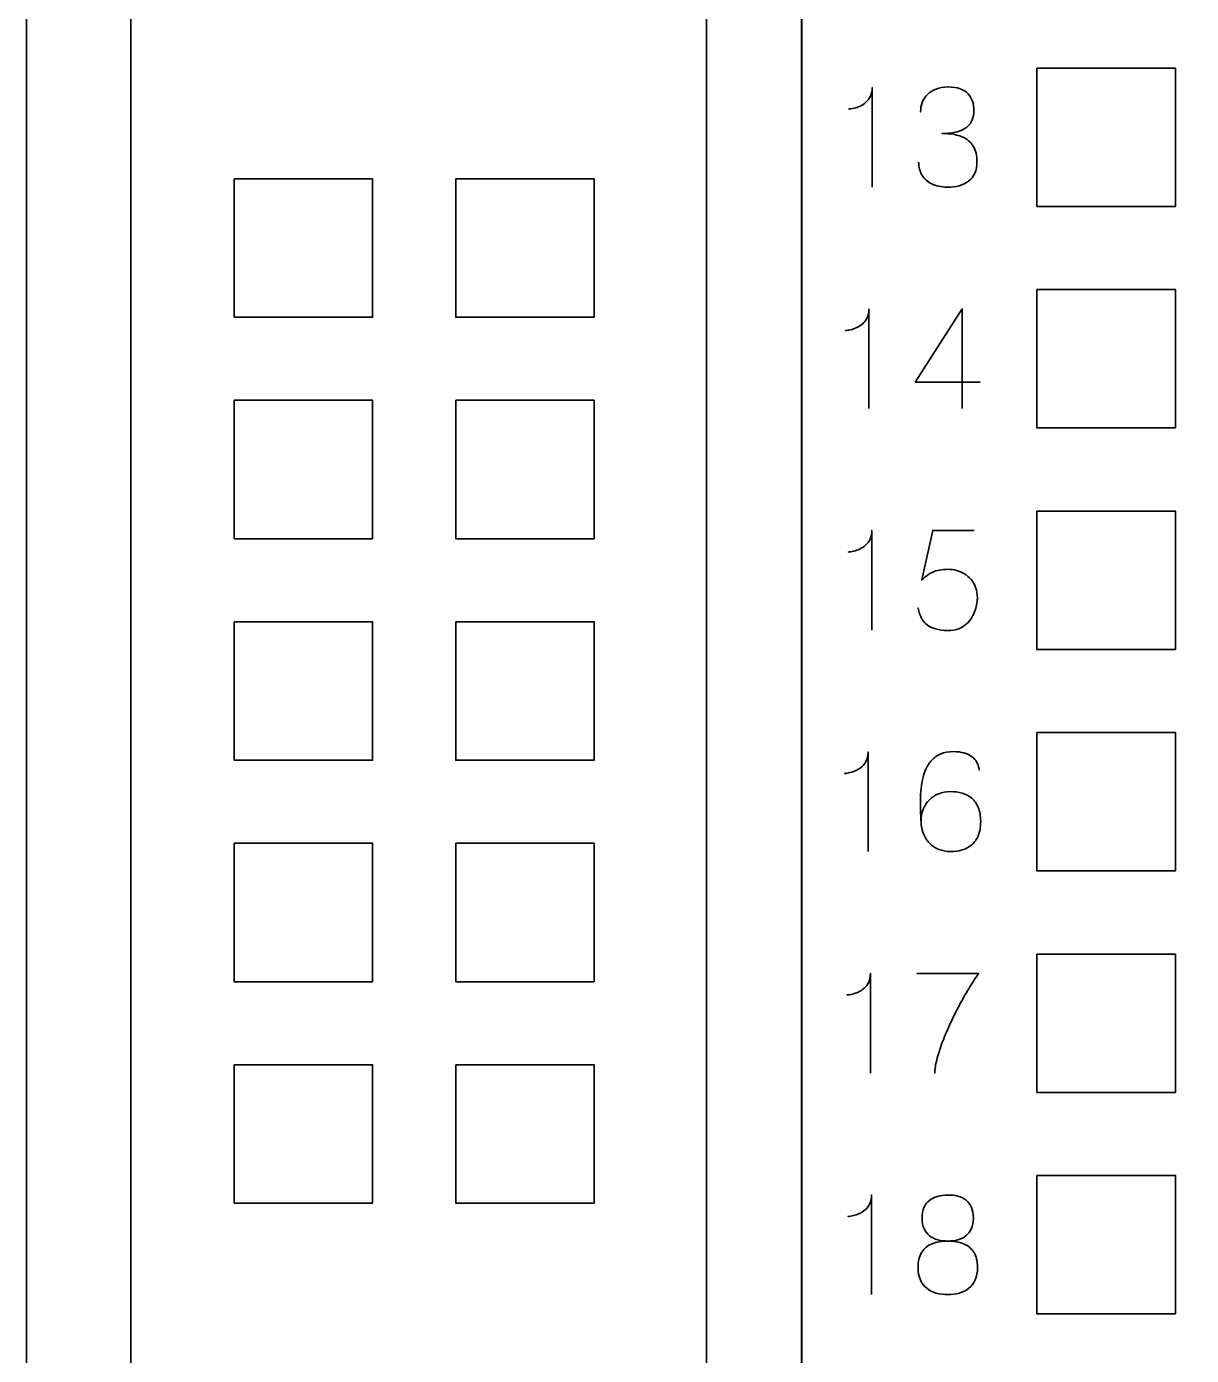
# Model space of a CAD drawing. Header units: centimetres. Extents: x -13.14 to -7.86, y -19.04 to -10.66.
# Drawn here: x -13.135 to -11.799, y -15.612 to -14.088 of the extents above; entities that cross this region are included whole.
import ezdxf

# ---------------------------------------------------------------- set-up
doc = ezdxf.new("R2010")
doc.units = ezdxf.units.CM
doc.header["$MEASUREMENT"] = 0
doc.layers.add('Layer 1', color=7, linetype='Continuous')

msp = doc.modelspace()

# ---------------------------------------------------------------- linework, layer by layer
at = {"layer": 'Layer 1', "color": 250, "lineweight": 35}
for points, knots in [([(-13.13514, -10.659), (-13.13514, -10.659), (-12.24614, -10.659), (-12.24614, -10.659), (-12.24614, -10.659), (-12.24614, -10.659), (-12.24614, -19.041), (-12.24614, -19.041), (-12.24614, -19.041), (-12.24614, -19.041), (-13.13514, -19.041), (-13.13514, -19.041), (-13.13514, -19.041), (-13.13514, -19.041), (-13.13514, -10.659), (-13.13514, -10.659)], [0, 0, 0, 0, 0.25, 0.25, 0.25, 0.25, 0.5, 0.5, 0.5, 0.5, 0.75, 0.75, 0.75, 0.75, 1, 1, 1, 1]), ([(-12.24632, -10.659), (-12.24632, -10.659), (-8.75382, -10.659), (-8.75382, -10.659), (-8.75382, -10.659), (-8.75382, -10.659), (-8.75382, -19.041), (-8.75382, -19.041), (-8.75382, -19.041), (-8.75382, -19.041), (-12.24632, -19.041), (-12.24632, -19.041), (-12.24632, -19.041), (-12.24632, -19.041), (-12.24632, -10.659), (-12.24632, -10.659)], [0, 0, 0, 0, 0.25, 0.25, 0.25, 0.25, 0.5, 0.5, 0.5, 0.5, 0.75, 0.75, 0.75, 0.75, 1, 1, 1, 1]), ([(-11.97644, -14.13603), (-11.97644, -14.13603), (-11.81769, -14.13603), (-11.81769, -14.13603), (-11.81769, -14.13603), (-11.81769, -14.13603), (-11.81769, -14.29478), (-11.81769, -14.29478), (-11.81769, -14.29478), (-11.81769, -14.29478), (-11.97644, -14.29478), (-11.97644, -14.29478), (-11.97644, -14.29478), (-11.97644, -14.29478), (-11.97644, -14.13603), (-11.97644, -14.13603)], [0, 0, 0, 0, 0.25, 0.25, 0.25, 0.25, 0.5, 0.5, 0.5, 0.5, 0.75, 0.75, 0.75, 0.75, 1, 1, 1, 1]), ([(-12.1121, -14.24386), (-12.11207, -14.24956), (-12.11075, -14.25453), (-12.10813, -14.25883), (-12.10813, -14.25883), (-12.10552, -14.26311), (-12.10181, -14.26647), (-12.09695, -14.26887), (-12.09695, -14.26887), (-12.09209, -14.27127), (-12.08625, -14.27249), (-12.07946, -14.27254), (-12.07946, -14.27254), (-12.07437, -14.27254), (-12.06974, -14.27201), (-12.06555, -14.2709), (-12.06555, -14.2709), (-12.06137, -14.26979), (-12.05778, -14.26808), (-12.05474, -14.26573), (-12.05474, -14.26573), (-12.05172, -14.26338), (-12.04939, -14.26034), (-12.04773, -14.25664), (-12.04773, -14.25664), (-12.04609, -14.25292), (-12.04527, -14.24845), (-12.04525, -14.24322), (-12.04525, -14.24322), (-12.04522, -14.23625), (-12.04665, -14.23036), (-12.04947, -14.22558), (-12.04947, -14.22558), (-12.05229, -14.2208), (-12.05667, -14.21721), (-12.06256, -14.21475), (-12.06256, -14.21475), (-12.06845, -14.2123), (-12.076, -14.21106), (-12.08517, -14.21106), (-12.08517, -14.21106), (-12.07833, -14.21108), (-12.0726, -14.21045), (-12.06792, -14.20916), (-12.06792, -14.20916), (-12.06327, -14.20786), (-12.05955, -14.20604), (-12.05675, -14.20366), (-12.05675, -14.20366), (-12.05395, -14.20131), (-12.05192, -14.19851), (-12.05071, -14.19529), (-12.05071, -14.19529), (-12.04947, -14.1921), (-12.04886, -14.18858), (-12.04889, -14.18475), (-12.04889, -14.18475), (-12.04886, -14.18092), (-12.04939, -14.17738), (-12.05045, -14.17411), (-12.05045, -14.17411), (-12.05148, -14.17084), (-12.05316, -14.16796), (-12.05546, -14.1655), (-12.05546, -14.1655), (-12.05775, -14.16304), (-12.06079, -14.16112), (-12.06452, -14.15974), (-12.06452, -14.15974), (-12.06827, -14.15837), (-12.07283, -14.15768), (-12.0782, -14.15766), (-12.0782, -14.15766), (-12.08353, -14.15768), (-12.08821, -14.15848), (-12.09217, -14.16001), (-12.09217, -14.16001), (-12.09615, -14.16154), (-12.09943, -14.16363), (-12.10207, -14.16629), (-12.10207, -14.16629), (-12.10468, -14.16896), (-12.10663, -14.172), (-12.10792, -14.17543), (-12.10792, -14.17543), (-12.10924, -14.17886), (-12.10988, -14.18251), (-12.10988, -14.18634), (-12.10988, -14.18634), (-12.10988, -14.18251), (-12.10924, -14.17886), (-12.10792, -14.17543), (-12.10792, -14.17543), (-12.10663, -14.172), (-12.10468, -14.16896), (-12.10207, -14.16629), (-12.10207, -14.16629), (-12.09943, -14.16363), (-12.09615, -14.16154), (-12.09217, -14.16001), (-12.09217, -14.16001), (-12.08821, -14.15848), (-12.08353, -14.15768), (-12.0782, -14.15766), (-12.0782, -14.15766), (-12.07283, -14.15768), (-12.06827, -14.15837), (-12.06452, -14.15974), (-12.06452, -14.15974), (-12.06079, -14.16112), (-12.05775, -14.16304), (-12.05546, -14.1655), (-12.05546, -14.1655), (-12.05316, -14.16796), (-12.05148, -14.17084), (-12.05045, -14.17411), (-12.05045, -14.17411), (-12.04939, -14.17738), (-12.04886, -14.18092), (-12.04889, -14.18475), (-12.04889, -14.18475), (-12.04886, -14.18858), (-12.04947, -14.1921), (-12.05071, -14.19529), (-12.05071, -14.19529), (-12.05192, -14.19851), (-12.05395, -14.20131), (-12.05675, -14.20366), (-12.05675, -14.20366), (-12.05955, -14.20604), (-12.06327, -14.20786), (-12.06792, -14.20916), (-12.06792, -14.20916), (-12.0726, -14.21045), (-12.07833, -14.21108), (-12.08517, -14.21106), (-12.08517, -14.21106), (-12.076, -14.21106), (-12.06845, -14.2123), (-12.06256, -14.21475), (-12.06256, -14.21475), (-12.05667, -14.21721), (-12.05229, -14.2208), (-12.04947, -14.22558), (-12.04947, -14.22558), (-12.04665, -14.23036), (-12.04522, -14.23625), (-12.04525, -14.24322), (-12.04525, -14.24322), (-12.04527, -14.24845), (-12.04609, -14.25292), (-12.04773, -14.25664), (-12.04773, -14.25664), (-12.04939, -14.26034), (-12.05172, -14.26338), (-12.05474, -14.26573), (-12.05474, -14.26573), (-12.05778, -14.26808), (-12.06137, -14.26979), (-12.06555, -14.2709), (-12.06555, -14.2709), (-12.06974, -14.27201), (-12.07437, -14.27254), (-12.07946, -14.27254), (-12.07946, -14.27254), (-12.08625, -14.27249), (-12.09209, -14.27127), (-12.09695, -14.26887), (-12.09695, -14.26887), (-12.10181, -14.26647), (-12.10552, -14.26311), (-12.10813, -14.25883), (-12.10813, -14.25883), (-12.11075, -14.25453), (-12.11207, -14.24956), (-12.1121, -14.24386)], [0, 0, 0, 0, 0.0227273, 0.0227273, 0.0227273, 0.0227273, 0.0454545, 0.0454545, 0.0454545, 0.0454545, 0.0681818, 0.0681818, 0.0681818, 0.0681818, 0.0909091, 0.0909091, 0.0909091, 0.0909091, 0.1136364, 0.1136364, 0.1136364, 0.1136364, 0.1363636, 0.1363636, 0.1363636, 0.1363636, 0.1590909, 0.1590909, 0.1590909, 0.1590909, 0.1818182, 0.1818182, 0.1818182, 0.1818182, 0.2045455, 0.2045455, 0.2045455, 0.2045455, 0.2272727, 0.2272727, 0.2272727, 0.2272727, 0.25, 0.25, 0.25, 0.25, 0.2727273, 0.2727273, 0.2727273, 0.2727273, 0.2954545, 0.2954545, 0.2954545, 0.2954545, 0.3181818, 0.3181818, 0.3181818, 0.3181818, 0.3409091, 0.3409091, 0.3409091, 0.3409091, 0.3636364, 0.3636364, 0.3636364, 0.3636364, 0.3863636, 0.3863636, 0.3863636, 0.3863636, 0.4090909, 0.4090909, 0.4090909, 0.4090909, 0.4318182, 0.4318182, 0.4318182, 0.4318182, 0.4545455, 0.4545455, 0.4545455, 0.4545455, 0.4772727, 0.4772727, 0.4772727, 0.4772727, 0.5, 0.5, 0.5, 0.5, 0.5227273, 0.5227273, 0.5227273, 0.5227273, 0.5454545, 0.5454545, 0.5454545, 0.5454545, 0.5681818, 0.5681818, 0.5681818, 0.5681818, 0.5909091, 0.5909091, 0.5909091, 0.5909091, 0.6136364, 0.6136364, 0.6136364, 0.6136364, 0.6363636, 0.6363636, 0.6363636, 0.6363636, 0.6590909, 0.6590909, 0.6590909, 0.6590909, 0.6818182, 0.6818182, 0.6818182, 0.6818182, 0.7045455, 0.7045455, 0.7045455, 0.7045455, 0.7272727, 0.7272727, 0.7272727, 0.7272727, 0.75, 0.75, 0.75, 0.75, 0.7727273, 0.7727273, 0.7727273, 0.7727273, 0.7954545, 0.7954545, 0.7954545, 0.7954545, 0.8181818, 0.8181818, 0.8181818, 0.8181818, 0.8409091, 0.8409091, 0.8409091, 0.8409091, 0.8636364, 0.8636364, 0.8636364, 0.8636364, 0.8863636, 0.8863636, 0.8863636, 0.8863636, 0.9090909, 0.9090909, 0.9090909, 0.9090909, 0.9318182, 0.9318182, 0.9318182, 0.9318182, 0.9545455, 0.9545455, 0.9545455, 0.9545455, 0.9772727, 0.9772727, 0.9772727, 0.9772727, 1, 1, 1, 1]), ([(-12.16533, -14.27254), (-12.16533, -14.27254), (-12.16533, -14.15829), (-12.16533, -14.15829), (-12.16533, -14.15829), (-12.16535, -14.16217), (-12.16604, -14.1655), (-12.16736, -14.16827), (-12.16736, -14.16827), (-12.16866, -14.17107), (-12.17037, -14.17337), (-12.17249, -14.17522), (-12.17249, -14.17522), (-12.1746, -14.17707), (-12.17687, -14.17855), (-12.1793, -14.17966), (-12.1793, -14.17966), (-12.18173, -14.18074), (-12.18407, -14.18156), (-12.18634, -14.18206), (-12.18634, -14.18206), (-12.18864, -14.18259), (-12.19059, -14.1829), (-12.19226, -14.18301), (-12.19226, -14.18301), (-12.19059, -14.1829), (-12.18864, -14.18259), (-12.18634, -14.18206), (-12.18634, -14.18206), (-12.18407, -14.18156), (-12.18173, -14.18074), (-12.1793, -14.17966), (-12.1793, -14.17966), (-12.17687, -14.17855), (-12.1746, -14.17707), (-12.17249, -14.17522), (-12.17249, -14.17522), (-12.17037, -14.17337), (-12.16866, -14.17107), (-12.16736, -14.16827), (-12.16736, -14.16827), (-12.16604, -14.1655), (-12.16535, -14.16217), (-12.16533, -14.15829), (-12.16533, -14.15829), (-12.16533, -14.15829), (-12.16533, -14.27254), (-12.16533, -14.27254)], [0, 0, 0, 0, 0.0833333, 0.0833333, 0.0833333, 0.0833333, 0.1666667, 0.1666667, 0.1666667, 0.1666667, 0.25, 0.25, 0.25, 0.25, 0.3333333, 0.3333333, 0.3333333, 0.3333333, 0.4166667, 0.4166667, 0.4166667, 0.4166667, 0.5, 0.5, 0.5, 0.5, 0.5833333, 0.5833333, 0.5833333, 0.5833333, 0.6666667, 0.6666667, 0.6666667, 0.6666667, 0.75, 0.75, 0.75, 0.75, 0.8333333, 0.8333333, 0.8333333, 0.8333333, 0.9166667, 0.9166667, 0.9166667, 0.9166667, 1, 1, 1, 1]), ([(-12.89701, -14.26303), (-12.89701, -14.26303), (-12.73826, -14.26303), (-12.73826, -14.26303), (-12.73826, -14.26303), (-12.73826, -14.26303), (-12.73826, -14.42178), (-12.73826, -14.42178), (-12.73826, -14.42178), (-12.73826, -14.42178), (-12.89701, -14.42178), (-12.89701, -14.42178), (-12.89701, -14.42178), (-12.89701, -14.42178), (-12.89701, -14.26303), (-12.89701, -14.26303)], [0, 0, 0, 0, 0.25, 0.25, 0.25, 0.25, 0.5, 0.5, 0.5, 0.5, 0.75, 0.75, 0.75, 0.75, 1, 1, 1, 1]), ([(-12.64301, -14.26303), (-12.64301, -14.26303), (-12.48426, -14.26303), (-12.48426, -14.26303), (-12.48426, -14.26303), (-12.48426, -14.26303), (-12.48426, -14.42178), (-12.48426, -14.42178), (-12.48426, -14.42178), (-12.48426, -14.42178), (-12.64301, -14.42178), (-12.64301, -14.42178), (-12.64301, -14.42178), (-12.64301, -14.42178), (-12.64301, -14.26303), (-12.64301, -14.26303)], [0, 0, 0, 0, 0.25, 0.25, 0.25, 0.25, 0.5, 0.5, 0.5, 0.5, 0.75, 0.75, 0.75, 0.75, 1, 1, 1, 1]), ([(-11.97644, -14.39003), (-11.97644, -14.39003), (-11.81769, -14.39003), (-11.81769, -14.39003), (-11.81769, -14.39003), (-11.81769, -14.39003), (-11.81769, -14.54878), (-11.81769, -14.54878), (-11.81769, -14.54878), (-11.81769, -14.54878), (-11.97644, -14.54878), (-11.97644, -14.54878), (-11.97644, -14.54878), (-11.97644, -14.54878), (-11.97644, -14.39003), (-11.97644, -14.39003)], [0, 0, 0, 0, 0.25, 0.25, 0.25, 0.25, 0.5, 0.5, 0.5, 0.5, 0.75, 0.75, 0.75, 0.75, 1, 1, 1, 1]), ([(-12.16913, -14.52654), (-12.16913, -14.52654), (-12.16913, -14.41229), (-12.16913, -14.41229), (-12.16913, -14.41229), (-12.16915, -14.41617), (-12.16984, -14.4195), (-12.17116, -14.42227), (-12.17116, -14.42227), (-12.17246, -14.42507), (-12.17417, -14.42737), (-12.17629, -14.42922), (-12.17629, -14.42922), (-12.1784, -14.43107), (-12.18067, -14.43255), (-12.1831, -14.43366), (-12.1831, -14.43366), (-12.18553, -14.43474), (-12.18787, -14.43556), (-12.19014, -14.43606), (-12.19014, -14.43606), (-12.19244, -14.43659), (-12.19439, -14.4369), (-12.19606, -14.43701), (-12.19606, -14.43701), (-12.19439, -14.4369), (-12.19244, -14.43659), (-12.19014, -14.43606), (-12.19014, -14.43606), (-12.18787, -14.43556), (-12.18553, -14.43474), (-12.1831, -14.43366), (-12.1831, -14.43366), (-12.18067, -14.43255), (-12.1784, -14.43107), (-12.17629, -14.42922), (-12.17629, -14.42922), (-12.17417, -14.42737), (-12.17246, -14.42507), (-12.17116, -14.42227), (-12.17116, -14.42227), (-12.16984, -14.4195), (-12.16915, -14.41617), (-12.16913, -14.41229), (-12.16913, -14.41229), (-12.16913, -14.41229), (-12.16913, -14.52654), (-12.16913, -14.52654)], [0, 0, 0, 0, 0.0833333, 0.0833333, 0.0833333, 0.0833333, 0.1666667, 0.1666667, 0.1666667, 0.1666667, 0.25, 0.25, 0.25, 0.25, 0.3333333, 0.3333333, 0.3333333, 0.3333333, 0.4166667, 0.4166667, 0.4166667, 0.4166667, 0.5, 0.5, 0.5, 0.5, 0.5833333, 0.5833333, 0.5833333, 0.5833333, 0.6666667, 0.6666667, 0.6666667, 0.6666667, 0.75, 0.75, 0.75, 0.75, 0.8333333, 0.8333333, 0.8333333, 0.8333333, 0.9166667, 0.9166667, 0.9166667, 0.9166667, 1, 1, 1, 1]), ([(-12.06203, -14.52654), (-12.06203, -14.52654), (-12.06203, -14.41229), (-12.06203, -14.41229), (-12.06203, -14.41229), (-12.06203, -14.41229), (-12.1159, -14.49612), (-12.1159, -14.49612), (-12.1159, -14.49612), (-12.1159, -14.49612), (-12.04176, -14.49612), (-12.04176, -14.49612), (-12.04176, -14.49612), (-12.04176, -14.49612), (-12.1159, -14.49612), (-12.1159, -14.49612), (-12.1159, -14.49612), (-12.1159, -14.49612), (-12.06203, -14.41229), (-12.06203, -14.41229), (-12.06203, -14.41229), (-12.06203, -14.41229), (-12.06203, -14.52654), (-12.06203, -14.52654)], [0, 0, 0, 0, 0.1666667, 0.1666667, 0.1666667, 0.1666667, 0.3333333, 0.3333333, 0.3333333, 0.3333333, 0.5, 0.5, 0.5, 0.5, 0.6666667, 0.6666667, 0.6666667, 0.6666667, 0.8333333, 0.8333333, 0.8333333, 0.8333333, 1, 1, 1, 1]), ([(-12.89701, -14.51703), (-12.89701, -14.51703), (-12.73826, -14.51703), (-12.73826, -14.51703), (-12.73826, -14.51703), (-12.73826, -14.51703), (-12.73826, -14.67578), (-12.73826, -14.67578), (-12.73826, -14.67578), (-12.73826, -14.67578), (-12.89701, -14.67578), (-12.89701, -14.67578), (-12.89701, -14.67578), (-12.89701, -14.67578), (-12.89701, -14.51703), (-12.89701, -14.51703)], [0, 0, 0, 0, 0.25, 0.25, 0.25, 0.25, 0.5, 0.5, 0.5, 0.5, 0.75, 0.75, 0.75, 0.75, 1, 1, 1, 1]), ([(-12.64301, -14.51703), (-12.64301, -14.51703), (-12.48426, -14.51703), (-12.48426, -14.51703), (-12.48426, -14.51703), (-12.48426, -14.51703), (-12.48426, -14.67578), (-12.48426, -14.67578), (-12.48426, -14.67578), (-12.48426, -14.67578), (-12.64301, -14.67578), (-12.64301, -14.67578), (-12.64301, -14.67578), (-12.64301, -14.67578), (-12.64301, -14.51703), (-12.64301, -14.51703)], [0, 0, 0, 0, 0.25, 0.25, 0.25, 0.25, 0.5, 0.5, 0.5, 0.5, 0.75, 0.75, 0.75, 0.75, 1, 1, 1, 1]), ([(-11.97644, -14.64403), (-11.97644, -14.64403), (-11.81769, -14.64403), (-11.81769, -14.64403), (-11.81769, -14.64403), (-11.81769, -14.64403), (-11.81769, -14.80278), (-11.81769, -14.80278), (-11.81769, -14.80278), (-11.81769, -14.80278), (-11.97644, -14.80278), (-11.97644, -14.80278), (-11.97644, -14.80278), (-11.97644, -14.80278), (-11.97644, -14.64403), (-11.97644, -14.64403)], [0, 0, 0, 0, 0.25, 0.25, 0.25, 0.25, 0.5, 0.5, 0.5, 0.5, 0.75, 0.75, 0.75, 0.75, 1, 1, 1, 1]), ([(-12.16578, -14.78054), (-12.16578, -14.78054), (-12.16578, -14.66629), (-12.16578, -14.66629), (-12.16578, -14.66629), (-12.1658, -14.67017), (-12.16649, -14.6735), (-12.16781, -14.67627), (-12.16781, -14.67627), (-12.16911, -14.67907), (-12.17082, -14.68137), (-12.17294, -14.68322), (-12.17294, -14.68322), (-12.17505, -14.68507), (-12.17732, -14.68655), (-12.17975, -14.68766), (-12.17975, -14.68766), (-12.18218, -14.68874), (-12.18452, -14.68956), (-12.18679, -14.69006), (-12.18679, -14.69006), (-12.18909, -14.69059), (-12.19104, -14.6909), (-12.19271, -14.69101), (-12.19271, -14.69101), (-12.19104, -14.6909), (-12.18909, -14.69059), (-12.18679, -14.69006), (-12.18679, -14.69006), (-12.18452, -14.68956), (-12.18218, -14.68874), (-12.17975, -14.68766), (-12.17975, -14.68766), (-12.17732, -14.68655), (-12.17505, -14.68507), (-12.17294, -14.68322), (-12.17294, -14.68322), (-12.17082, -14.68137), (-12.16911, -14.67907), (-12.16781, -14.67627), (-12.16781, -14.67627), (-12.16649, -14.6735), (-12.1658, -14.67017), (-12.16578, -14.66629), (-12.16578, -14.66629), (-12.16578, -14.66629), (-12.16578, -14.78054), (-12.16578, -14.78054)], [0, 0, 0, 0, 0.0833333, 0.0833333, 0.0833333, 0.0833333, 0.1666667, 0.1666667, 0.1666667, 0.1666667, 0.25, 0.25, 0.25, 0.25, 0.3333333, 0.3333333, 0.3333333, 0.3333333, 0.4166667, 0.4166667, 0.4166667, 0.4166667, 0.5, 0.5, 0.5, 0.5, 0.5833333, 0.5833333, 0.5833333, 0.5833333, 0.6666667, 0.6666667, 0.6666667, 0.6666667, 0.75, 0.75, 0.75, 0.75, 0.8333333, 0.8333333, 0.8333333, 0.8333333, 0.9166667, 0.9166667, 0.9166667, 0.9166667, 1, 1, 1, 1]), ([(-12.04839, -14.66629), (-12.04839, -14.66629), (-12.09592, -14.66629), (-12.09592, -14.66629), (-12.09592, -14.66629), (-12.09592, -14.66629), (-12.10858, -14.72302), (-12.10858, -14.72302), (-12.10858, -14.72302), (-12.10637, -14.72112), (-12.10425, -14.7194), (-12.10223, -14.7179), (-12.10223, -14.7179), (-12.10022, -14.71639), (-12.09811, -14.71512), (-12.09587, -14.71407), (-12.09587, -14.71407), (-12.09365, -14.71301), (-12.09111, -14.71222), (-12.08826, -14.71166), (-12.08826, -14.71166), (-12.08543, -14.71111), (-12.08205, -14.71082), (-12.07817, -14.71082), (-12.07817, -14.71082), (-12.075, -14.71082), (-12.07183, -14.71124), (-12.06866, -14.71211), (-12.06866, -14.71211), (-12.06549, -14.71296), (-12.06248, -14.71425), (-12.05963, -14.71597), (-12.05963, -14.71597), (-12.05675, -14.71771), (-12.05422, -14.71988), (-12.05201, -14.72249), (-12.05201, -14.72249), (-12.04976, -14.72511), (-12.04799, -14.72817), (-12.04673, -14.73168), (-12.04673, -14.73168), (-12.04543, -14.73519), (-12.04477, -14.73918), (-12.04475, -14.74362), (-12.04475, -14.74362), (-12.04472, -14.74526), (-12.0449, -14.74732), (-12.04527, -14.74975), (-12.04527, -14.74975), (-12.04562, -14.75218), (-12.04625, -14.75482), (-12.04715, -14.75762), (-12.04715, -14.75762), (-12.04805, -14.76042), (-12.04931, -14.76319), (-12.05093, -14.76594), (-12.05093, -14.76594), (-12.05253, -14.76868), (-12.05459, -14.77119), (-12.05707, -14.77346), (-12.05707, -14.77346), (-12.05955, -14.77573), (-12.06256, -14.77756), (-12.06607, -14.77893), (-12.06607, -14.77893), (-12.06961, -14.78028), (-12.07376, -14.78099), (-12.07849, -14.78102), (-12.07849, -14.78102), (-12.08414, -14.78099), (-12.08889, -14.78038), (-12.09275, -14.77925), (-12.09275, -14.77925), (-12.0966, -14.77808), (-12.09975, -14.77658), (-12.10218, -14.77468), (-12.10218, -14.77468), (-12.10462, -14.77278), (-12.10652, -14.77069), (-12.1079, -14.76842), (-12.1079, -14.76842), (-12.10927, -14.76615), (-12.1103, -14.76388), (-12.11099, -14.7616), (-12.11099, -14.7616), (-12.11167, -14.75933), (-12.1122, -14.75725), (-12.11255, -14.75534), (-12.11255, -14.75534), (-12.1122, -14.75725), (-12.11167, -14.75933), (-12.11099, -14.7616), (-12.11099, -14.7616), (-12.1103, -14.76388), (-12.10927, -14.76615), (-12.1079, -14.76842), (-12.1079, -14.76842), (-12.10652, -14.77069), (-12.10462, -14.77278), (-12.10218, -14.77468), (-12.10218, -14.77468), (-12.09975, -14.77658), (-12.0966, -14.77808), (-12.09275, -14.77925), (-12.09275, -14.77925), (-12.08889, -14.78038), (-12.08414, -14.78099), (-12.07849, -14.78102), (-12.07849, -14.78102), (-12.07376, -14.78099), (-12.06961, -14.78028), (-12.06607, -14.77893), (-12.06607, -14.77893), (-12.06256, -14.77756), (-12.05955, -14.77573), (-12.05707, -14.77346), (-12.05707, -14.77346), (-12.05459, -14.77119), (-12.05253, -14.76868), (-12.05093, -14.76594), (-12.05093, -14.76594), (-12.04931, -14.76319), (-12.04805, -14.76042), (-12.04715, -14.75762), (-12.04715, -14.75762), (-12.04625, -14.75482), (-12.04562, -14.75218), (-12.04527, -14.74975), (-12.04527, -14.74975), (-12.0449, -14.74732), (-12.04472, -14.74526), (-12.04475, -14.74362), (-12.04475, -14.74362), (-12.04477, -14.73918), (-12.04543, -14.73519), (-12.04673, -14.73168), (-12.04673, -14.73168), (-12.04799, -14.72817), (-12.04976, -14.72511), (-12.05201, -14.72249), (-12.05201, -14.72249), (-12.05422, -14.71988), (-12.05675, -14.71771), (-12.05963, -14.71597), (-12.05963, -14.71597), (-12.06248, -14.71425), (-12.06549, -14.71296), (-12.06866, -14.71211), (-12.06866, -14.71211), (-12.07183, -14.71124), (-12.075, -14.71082), (-12.07817, -14.71082), (-12.07817, -14.71082), (-12.08205, -14.71082), (-12.08543, -14.71111), (-12.08826, -14.71166), (-12.08826, -14.71166), (-12.09111, -14.71222), (-12.09365, -14.71301), (-12.09587, -14.71407), (-12.09587, -14.71407), (-12.09811, -14.71512), (-12.10022, -14.71639), (-12.10223, -14.7179), (-12.10223, -14.7179), (-12.10425, -14.7194), (-12.10637, -14.72112), (-12.10858, -14.72302), (-12.10858, -14.72302), (-12.10858, -14.72302), (-12.09592, -14.66629), (-12.09592, -14.66629), (-12.09592, -14.66629), (-12.09592, -14.66629), (-12.04839, -14.66629), (-12.04839, -14.66629)], [0, 0, 0, 0, 0.0227273, 0.0227273, 0.0227273, 0.0227273, 0.0454545, 0.0454545, 0.0454545, 0.0454545, 0.0681818, 0.0681818, 0.0681818, 0.0681818, 0.0909091, 0.0909091, 0.0909091, 0.0909091, 0.1136364, 0.1136364, 0.1136364, 0.1136364, 0.1363636, 0.1363636, 0.1363636, 0.1363636, 0.1590909, 0.1590909, 0.1590909, 0.1590909, 0.1818182, 0.1818182, 0.1818182, 0.1818182, 0.2045455, 0.2045455, 0.2045455, 0.2045455, 0.2272727, 0.2272727, 0.2272727, 0.2272727, 0.25, 0.25, 0.25, 0.25, 0.2727273, 0.2727273, 0.2727273, 0.2727273, 0.2954545, 0.2954545, 0.2954545, 0.2954545, 0.3181818, 0.3181818, 0.3181818, 0.3181818, 0.3409091, 0.3409091, 0.3409091, 0.3409091, 0.3636364, 0.3636364, 0.3636364, 0.3636364, 0.3863636, 0.3863636, 0.3863636, 0.3863636, 0.4090909, 0.4090909, 0.4090909, 0.4090909, 0.4318182, 0.4318182, 0.4318182, 0.4318182, 0.4545455, 0.4545455, 0.4545455, 0.4545455, 0.4772727, 0.4772727, 0.4772727, 0.4772727, 0.5, 0.5, 0.5, 0.5, 0.5227273, 0.5227273, 0.5227273, 0.5227273, 0.5454545, 0.5454545, 0.5454545, 0.5454545, 0.5681818, 0.5681818, 0.5681818, 0.5681818, 0.5909091, 0.5909091, 0.5909091, 0.5909091, 0.6136364, 0.6136364, 0.6136364, 0.6136364, 0.6363636, 0.6363636, 0.6363636, 0.6363636, 0.6590909, 0.6590909, 0.6590909, 0.6590909, 0.6818182, 0.6818182, 0.6818182, 0.6818182, 0.7045455, 0.7045455, 0.7045455, 0.7045455, 0.7272727, 0.7272727, 0.7272727, 0.7272727, 0.75, 0.75, 0.75, 0.75, 0.7727273, 0.7727273, 0.7727273, 0.7727273, 0.7954545, 0.7954545, 0.7954545, 0.7954545, 0.8181818, 0.8181818, 0.8181818, 0.8181818, 0.8409091, 0.8409091, 0.8409091, 0.8409091, 0.8636364, 0.8636364, 0.8636364, 0.8636364, 0.8863636, 0.8863636, 0.8863636, 0.8863636, 0.9090909, 0.9090909, 0.9090909, 0.9090909, 0.9318182, 0.9318182, 0.9318182, 0.9318182, 0.9545455, 0.9545455, 0.9545455, 0.9545455, 0.9772727, 0.9772727, 0.9772727, 0.9772727, 1, 1, 1, 1]), ([(-12.89701, -14.77103), (-12.89701, -14.77103), (-12.73826, -14.77103), (-12.73826, -14.77103), (-12.73826, -14.77103), (-12.73826, -14.77103), (-12.73826, -14.92978), (-12.73826, -14.92978), (-12.73826, -14.92978), (-12.73826, -14.92978), (-12.89701, -14.92978), (-12.89701, -14.92978), (-12.89701, -14.92978), (-12.89701, -14.92978), (-12.89701, -14.77103), (-12.89701, -14.77103)], [0, 0, 0, 0, 0.25, 0.25, 0.25, 0.25, 0.5, 0.5, 0.5, 0.5, 0.75, 0.75, 0.75, 0.75, 1, 1, 1, 1]), ([(-12.64301, -14.77103), (-12.64301, -14.77103), (-12.48426, -14.77103), (-12.48426, -14.77103), (-12.48426, -14.77103), (-12.48426, -14.77103), (-12.48426, -14.92978), (-12.48426, -14.92978), (-12.48426, -14.92978), (-12.48426, -14.92978), (-12.64301, -14.92978), (-12.64301, -14.92978), (-12.64301, -14.92978), (-12.64301, -14.92978), (-12.64301, -14.77103), (-12.64301, -14.77103)], [0, 0, 0, 0, 0.25, 0.25, 0.25, 0.25, 0.5, 0.5, 0.5, 0.5, 0.75, 0.75, 0.75, 0.75, 1, 1, 1, 1]), ([(-11.97644, -14.89803), (-11.97644, -14.89803), (-11.81769, -14.89803), (-11.81769, -14.89803), (-11.81769, -14.89803), (-11.81769, -14.89803), (-11.81769, -15.05678), (-11.81769, -15.05678), (-11.81769, -15.05678), (-11.81769, -15.05678), (-11.97644, -15.05678), (-11.97644, -15.05678), (-11.97644, -15.05678), (-11.97644, -15.05678), (-11.97644, -14.89803), (-11.97644, -14.89803)], [0, 0, 0, 0, 0.25, 0.25, 0.25, 0.25, 0.5, 0.5, 0.5, 0.5, 0.75, 0.75, 0.75, 0.75, 1, 1, 1, 1]), ([(-12.17006, -15.03454), (-12.17006, -15.03454), (-12.17006, -14.92029), (-12.17006, -14.92029), (-12.17006, -14.92029), (-12.17008, -14.92417), (-12.17077, -14.9275), (-12.17209, -14.93027), (-12.17209, -14.93027), (-12.17339, -14.93307), (-12.1751, -14.93537), (-12.17722, -14.93722), (-12.17722, -14.93722), (-12.17933, -14.93907), (-12.1816, -14.94055), (-12.18403, -14.94166), (-12.18403, -14.94166), (-12.18646, -14.94274), (-12.1888, -14.94356), (-12.19107, -14.94406), (-12.19107, -14.94406), (-12.19337, -14.94459), (-12.19532, -14.9449), (-12.19699, -14.94501), (-12.19699, -14.94501), (-12.19532, -14.9449), (-12.19337, -14.94459), (-12.19107, -14.94406), (-12.19107, -14.94406), (-12.1888, -14.94356), (-12.18646, -14.94274), (-12.18403, -14.94166), (-12.18403, -14.94166), (-12.1816, -14.94055), (-12.17933, -14.93907), (-12.17722, -14.93722), (-12.17722, -14.93722), (-12.1751, -14.93537), (-12.17339, -14.93307), (-12.17209, -14.93027), (-12.17209, -14.93027), (-12.17077, -14.9275), (-12.17008, -14.92417), (-12.17006, -14.92029), (-12.17006, -14.92029), (-12.17006, -14.92029), (-12.17006, -15.03454), (-12.17006, -15.03454)], [0, 0, 0, 0, 0.0833333, 0.0833333, 0.0833333, 0.0833333, 0.1666667, 0.1666667, 0.1666667, 0.1666667, 0.25, 0.25, 0.25, 0.25, 0.3333333, 0.3333333, 0.3333333, 0.3333333, 0.4166667, 0.4166667, 0.4166667, 0.4166667, 0.5, 0.5, 0.5, 0.5, 0.5833333, 0.5833333, 0.5833333, 0.5833333, 0.6666667, 0.6666667, 0.6666667, 0.6666667, 0.75, 0.75, 0.75, 0.75, 0.8333333, 0.8333333, 0.8333333, 0.8333333, 0.9166667, 0.9166667, 0.9166667, 0.9166667, 1, 1, 1, 1]), ([(-12.10938, -15.00015), (-12.10935, -14.99498), (-12.10851, -14.9903), (-12.10683, -14.98608), (-12.10683, -14.98608), (-12.10516, -14.98188), (-12.10281, -14.97826), (-12.09978, -14.97522), (-12.09978, -14.97522), (-12.09676, -14.97221), (-12.0932, -14.96989), (-12.08913, -14.96825), (-12.08913, -14.96825), (-12.08507, -14.96661), (-12.0806, -14.96579), (-12.0758, -14.96577), (-12.0758, -14.96577), (-12.07096, -14.96574), (-12.06645, -14.96635), (-12.06225, -14.96756), (-12.06225, -14.96756), (-12.05805, -14.96875), (-12.05439, -14.97071), (-12.05119, -14.9734), (-12.05119, -14.9734), (-12.048, -14.97607), (-12.04549, -14.97961), (-12.04369, -14.98402), (-12.04369, -14.98402), (-12.04189, -14.98843), (-12.04097, -14.99379), (-12.04094, -15.00015), (-12.04094, -15.00015), (-12.04097, -15.00652), (-12.04189, -15.01188), (-12.04369, -15.01629), (-12.04369, -15.01629), (-12.04549, -15.0207), (-12.048, -15.02424), (-12.05119, -15.02691), (-12.05119, -15.02691), (-12.05439, -15.0296), (-12.05805, -15.03156), (-12.06225, -15.03274), (-12.06225, -15.03274), (-12.06645, -15.03396), (-12.07096, -15.03457), (-12.0758, -15.03454), (-12.0758, -15.03454), (-12.0806, -15.03451), (-12.08501, -15.03369), (-12.08905, -15.03206), (-12.08905, -15.03206), (-12.09307, -15.03042), (-12.09655, -15.0281), (-12.09954, -15.02506), (-12.09954, -15.02506), (-12.10252, -15.02205), (-12.10487, -15.01843), (-12.10656, -15.0142), (-12.10656, -15.0142), (-12.10827, -15.01001), (-12.10919, -15.00533), (-12.10938, -15.00015), (-12.10938, -15.00015), (-12.10948, -14.99754), (-12.10962, -14.99442), (-12.1098, -14.99081), (-12.1098, -14.99081), (-12.10999, -14.98716), (-12.11009, -14.9832), (-12.11012, -14.97895), (-12.11012, -14.97895), (-12.11014, -14.97467), (-12.11001, -14.97026), (-12.10967, -14.96574), (-12.10967, -14.96574), (-12.10935, -14.9612), (-12.10872, -14.95674), (-12.1078, -14.95233), (-12.1078, -14.95233), (-12.10688, -14.94794), (-12.10556, -14.9438), (-12.10382, -14.93991), (-12.10382, -14.93991), (-12.10207, -14.93603), (-12.09983, -14.9326), (-12.09706, -14.92961), (-12.09706, -14.92961), (-12.09426, -14.92663), (-12.09085, -14.92428), (-12.08681, -14.92256), (-12.08681, -14.92256), (-12.08277, -14.92087), (-12.07799, -14.92), (-12.07247, -14.91997), (-12.07247, -14.91997), (-12.06766, -14.92), (-12.06359, -14.92048), (-12.06021, -14.9214), (-12.06021, -14.9214), (-12.05683, -14.92232), (-12.05407, -14.92357), (-12.05185, -14.9251), (-12.05185, -14.9251), (-12.04966, -14.92666), (-12.04792, -14.92835), (-12.04665, -14.93022), (-12.04665, -14.93022), (-12.04538, -14.93207), (-12.04443, -14.93394), (-12.04385, -14.93582), (-12.04385, -14.93582), (-12.04324, -14.93769), (-12.04285, -14.93944), (-12.04269, -14.94105), (-12.04269, -14.94105), (-12.04285, -14.93944), (-12.04324, -14.93769), (-12.04385, -14.93582), (-12.04385, -14.93582), (-12.04443, -14.93394), (-12.04538, -14.93207), (-12.04665, -14.93022), (-12.04665, -14.93022), (-12.04792, -14.92835), (-12.04966, -14.92666), (-12.05185, -14.9251), (-12.05185, -14.9251), (-12.05407, -14.92357), (-12.05683, -14.92232), (-12.06021, -14.9214), (-12.06021, -14.9214), (-12.06359, -14.92048), (-12.06766, -14.92), (-12.07247, -14.91997), (-12.07247, -14.91997), (-12.07799, -14.92), (-12.08277, -14.92087), (-12.08681, -14.92256), (-12.08681, -14.92256), (-12.09085, -14.92428), (-12.09426, -14.92663), (-12.09706, -14.92961), (-12.09706, -14.92961), (-12.09983, -14.9326), (-12.10207, -14.93603), (-12.10382, -14.93991), (-12.10382, -14.93991), (-12.10556, -14.9438), (-12.10688, -14.94794), (-12.1078, -14.95233), (-12.1078, -14.95233), (-12.10872, -14.95674), (-12.10935, -14.9612), (-12.10967, -14.96574), (-12.10967, -14.96574), (-12.11001, -14.97026), (-12.11014, -14.97467), (-12.11012, -14.97895), (-12.11012, -14.97895), (-12.11009, -14.9832), (-12.10999, -14.98716), (-12.1098, -14.99081), (-12.1098, -14.99081), (-12.10962, -14.99442), (-12.10948, -14.99754), (-12.10938, -15.00015), (-12.10938, -15.00015), (-12.10919, -15.00533), (-12.10827, -15.01001), (-12.10656, -15.0142), (-12.10656, -15.0142), (-12.10487, -15.01843), (-12.10252, -15.02205), (-12.09954, -15.02506), (-12.09954, -15.02506), (-12.09655, -15.0281), (-12.09307, -15.03042), (-12.08905, -15.03206), (-12.08905, -15.03206), (-12.08501, -15.03369), (-12.0806, -15.03451), (-12.0758, -15.03454), (-12.0758, -15.03454), (-12.07096, -15.03457), (-12.06645, -15.03396), (-12.06225, -15.03274), (-12.06225, -15.03274), (-12.05805, -15.03156), (-12.05439, -15.0296), (-12.05119, -15.02691), (-12.05119, -15.02691), (-12.048, -15.02424), (-12.04549, -15.0207), (-12.04369, -15.01629), (-12.04369, -15.01629), (-12.04189, -15.01188), (-12.04097, -15.00652), (-12.04094, -15.00015), (-12.04094, -15.00015), (-12.04097, -14.99379), (-12.04189, -14.98843), (-12.04369, -14.98402), (-12.04369, -14.98402), (-12.04549, -14.97961), (-12.048, -14.97607), (-12.05119, -14.9734), (-12.05119, -14.9734), (-12.05439, -14.97071), (-12.05805, -14.96875), (-12.06225, -14.96756), (-12.06225, -14.96756), (-12.06645, -14.96635), (-12.07096, -14.96574), (-12.0758, -14.96577), (-12.0758, -14.96577), (-12.0806, -14.96579), (-12.08507, -14.96661), (-12.08913, -14.96825), (-12.08913, -14.96825), (-12.0932, -14.96989), (-12.09676, -14.97221), (-12.09978, -14.97522), (-12.09978, -14.97522), (-12.10281, -14.97826), (-12.10516, -14.98188), (-12.10683, -14.98608), (-12.10683, -14.98608), (-12.10851, -14.9903), (-12.10935, -14.99498), (-12.10938, -15.00015)], [0, 0, 0, 0, 0.0172414, 0.0172414, 0.0172414, 0.0172414, 0.0344828, 0.0344828, 0.0344828, 0.0344828, 0.0517241, 0.0517241, 0.0517241, 0.0517241, 0.0689655, 0.0689655, 0.0689655, 0.0689655, 0.0862069, 0.0862069, 0.0862069, 0.0862069, 0.1034483, 0.1034483, 0.1034483, 0.1034483, 0.1206897, 0.1206897, 0.1206897, 0.1206897, 0.137931, 0.137931, 0.137931, 0.137931, 0.1551724, 0.1551724, 0.1551724, 0.1551724, 0.1724138, 0.1724138, 0.1724138, 0.1724138, 0.1896552, 0.1896552, 0.1896552, 0.1896552, 0.2068966, 0.2068966, 0.2068966, 0.2068966, 0.2241379, 0.2241379, 0.2241379, 0.2241379, 0.2413793, 0.2413793, 0.2413793, 0.2413793, 0.2586207, 0.2586207, 0.2586207, 0.2586207, 0.2758621, 0.2758621, 0.2758621, 0.2758621, 0.2931034, 0.2931034, 0.2931034, 0.2931034, 0.3103448, 0.3103448, 0.3103448, 0.3103448, 0.3275862, 0.3275862, 0.3275862, 0.3275862, 0.3448276, 0.3448276, 0.3448276, 0.3448276, 0.362069, 0.362069, 0.362069, 0.362069, 0.3793103, 0.3793103, 0.3793103, 0.3793103, 0.3965517, 0.3965517, 0.3965517, 0.3965517, 0.4137931, 0.4137931, 0.4137931, 0.4137931, 0.4310345, 0.4310345, 0.4310345, 0.4310345, 0.4482759, 0.4482759, 0.4482759, 0.4482759, 0.4655172, 0.4655172, 0.4655172, 0.4655172, 0.4827586, 0.4827586, 0.4827586, 0.4827586, 0.5, 0.5, 0.5, 0.5, 0.5172414, 0.5172414, 0.5172414, 0.5172414, 0.5344828, 0.5344828, 0.5344828, 0.5344828, 0.5517241, 0.5517241, 0.5517241, 0.5517241, 0.5689655, 0.5689655, 0.5689655, 0.5689655, 0.5862069, 0.5862069, 0.5862069, 0.5862069, 0.6034483, 0.6034483, 0.6034483, 0.6034483, 0.6206897, 0.6206897, 0.6206897, 0.6206897, 0.637931, 0.637931, 0.637931, 0.637931, 0.6551724, 0.6551724, 0.6551724, 0.6551724, 0.6724138, 0.6724138, 0.6724138, 0.6724138, 0.6896552, 0.6896552, 0.6896552, 0.6896552, 0.7068966, 0.7068966, 0.7068966, 0.7068966, 0.7241379, 0.7241379, 0.7241379, 0.7241379, 0.7413793, 0.7413793, 0.7413793, 0.7413793, 0.7586207, 0.7586207, 0.7586207, 0.7586207, 0.7758621, 0.7758621, 0.7758621, 0.7758621, 0.7931034, 0.7931034, 0.7931034, 0.7931034, 0.8103448, 0.8103448, 0.8103448, 0.8103448, 0.8275862, 0.8275862, 0.8275862, 0.8275862, 0.8448276, 0.8448276, 0.8448276, 0.8448276, 0.862069, 0.862069, 0.862069, 0.862069, 0.8793103, 0.8793103, 0.8793103, 0.8793103, 0.8965517, 0.8965517, 0.8965517, 0.8965517, 0.9137931, 0.9137931, 0.9137931, 0.9137931, 0.9310345, 0.9310345, 0.9310345, 0.9310345, 0.9482759, 0.9482759, 0.9482759, 0.9482759, 0.9655172, 0.9655172, 0.9655172, 0.9655172, 0.9827586, 0.9827586, 0.9827586, 0.9827586, 1, 1, 1, 1]), ([(-12.89701, -15.02503), (-12.89701, -15.02503), (-12.73826, -15.02503), (-12.73826, -15.02503), (-12.73826, -15.02503), (-12.73826, -15.02503), (-12.73826, -15.18378), (-12.73826, -15.18378), (-12.73826, -15.18378), (-12.73826, -15.18378), (-12.89701, -15.18378), (-12.89701, -15.18378), (-12.89701, -15.18378), (-12.89701, -15.18378), (-12.89701, -15.02503), (-12.89701, -15.02503)], [0, 0, 0, 0, 0.25, 0.25, 0.25, 0.25, 0.5, 0.5, 0.5, 0.5, 0.75, 0.75, 0.75, 0.75, 1, 1, 1, 1]), ([(-12.64301, -15.02503), (-12.64301, -15.02503), (-12.48426, -15.02503), (-12.48426, -15.02503), (-12.48426, -15.02503), (-12.48426, -15.02503), (-12.48426, -15.18378), (-12.48426, -15.18378), (-12.48426, -15.18378), (-12.48426, -15.18378), (-12.64301, -15.18378), (-12.64301, -15.18378), (-12.64301, -15.18378), (-12.64301, -15.18378), (-12.64301, -15.02503), (-12.64301, -15.02503)], [0, 0, 0, 0, 0.25, 0.25, 0.25, 0.25, 0.5, 0.5, 0.5, 0.5, 0.75, 0.75, 0.75, 0.75, 1, 1, 1, 1]), ([(-11.97644, -15.15203), (-11.97644, -15.15203), (-11.81769, -15.15203), (-11.81769, -15.15203), (-11.81769, -15.15203), (-11.81769, -15.15203), (-11.81769, -15.31078), (-11.81769, -15.31078), (-11.81769, -15.31078), (-11.81769, -15.31078), (-11.97644, -15.31078), (-11.97644, -15.31078), (-11.97644, -15.31078), (-11.97644, -15.31078), (-11.97644, -15.15203), (-11.97644, -15.15203)], [0, 0, 0, 0, 0.25, 0.25, 0.25, 0.25, 0.5, 0.5, 0.5, 0.5, 0.75, 0.75, 0.75, 0.75, 1, 1, 1, 1]), ([(-12.16737, -15.28854), (-12.16737, -15.28854), (-12.16737, -15.17429), (-12.16737, -15.17429), (-12.16737, -15.17429), (-12.16739, -15.17817), (-12.16808, -15.1815), (-12.1694, -15.18427), (-12.1694, -15.18427), (-12.1707, -15.18707), (-12.17241, -15.18937), (-12.17453, -15.19122), (-12.17453, -15.19122), (-12.17664, -15.19307), (-12.17891, -15.19455), (-12.18134, -15.19566), (-12.18134, -15.19566), (-12.18377, -15.19674), (-12.18611, -15.19756), (-12.18838, -15.19806), (-12.18838, -15.19806), (-12.19068, -15.19859), (-12.19263, -15.1989), (-12.1943, -15.19901), (-12.1943, -15.19901), (-12.19263, -15.1989), (-12.19068, -15.19859), (-12.18838, -15.19806), (-12.18838, -15.19806), (-12.18611, -15.19756), (-12.18377, -15.19674), (-12.18134, -15.19566), (-12.18134, -15.19566), (-12.17891, -15.19455), (-12.17664, -15.19307), (-12.17453, -15.19122), (-12.17453, -15.19122), (-12.17241, -15.18937), (-12.1707, -15.18707), (-12.1694, -15.18427), (-12.1694, -15.18427), (-12.16808, -15.1815), (-12.16739, -15.17817), (-12.16737, -15.17429), (-12.16737, -15.17429), (-12.16737, -15.17429), (-12.16737, -15.28854), (-12.16737, -15.28854)], [0, 0, 0, 0, 0.0833333, 0.0833333, 0.0833333, 0.0833333, 0.1666667, 0.1666667, 0.1666667, 0.1666667, 0.25, 0.25, 0.25, 0.25, 0.3333333, 0.3333333, 0.3333333, 0.3333333, 0.4166667, 0.4166667, 0.4166667, 0.4166667, 0.5, 0.5, 0.5, 0.5, 0.5833333, 0.5833333, 0.5833333, 0.5833333, 0.6666667, 0.6666667, 0.6666667, 0.6666667, 0.75, 0.75, 0.75, 0.75, 0.8333333, 0.8333333, 0.8333333, 0.8333333, 0.9166667, 0.9166667, 0.9166667, 0.9166667, 1, 1, 1, 1]), ([(-12.09355, -15.28854), (-12.09347, -15.28413), (-12.0927, -15.27903), (-12.09125, -15.27322), (-12.09125, -15.27322), (-12.0898, -15.26739), (-12.08782, -15.2611), (-12.08531, -15.25437), (-12.08531, -15.25437), (-12.0828, -15.24763), (-12.07989, -15.24071), (-12.07662, -15.23355), (-12.07662, -15.23355), (-12.07337, -15.2264), (-12.06986, -15.21932), (-12.06613, -15.21227), (-12.06613, -15.21227), (-12.06241, -15.20522), (-12.05861, -15.19846), (-12.05472, -15.19199), (-12.05472, -15.19199), (-12.05085, -15.18554), (-12.04705, -15.17965), (-12.04332, -15.17429), (-12.04332, -15.17429), (-12.04332, -15.17429), (-12.11414, -15.17429), (-12.11414, -15.17429), (-12.11414, -15.17429), (-12.11414, -15.17429), (-12.04332, -15.17429), (-12.04332, -15.17429), (-12.04332, -15.17429), (-12.04705, -15.17965), (-12.05085, -15.18554), (-12.05472, -15.19199), (-12.05472, -15.19199), (-12.05861, -15.19846), (-12.06241, -15.20522), (-12.06613, -15.21227), (-12.06613, -15.21227), (-12.06986, -15.21932), (-12.07337, -15.2264), (-12.07662, -15.23355), (-12.07662, -15.23355), (-12.07989, -15.24071), (-12.0828, -15.24763), (-12.08531, -15.25437), (-12.08531, -15.25437), (-12.08782, -15.2611), (-12.0898, -15.26739), (-12.09125, -15.27322), (-12.09125, -15.27322), (-12.0927, -15.27903), (-12.09347, -15.28413), (-12.09355, -15.28854)], [0, 0, 0, 0, 0.0714286, 0.0714286, 0.0714286, 0.0714286, 0.1428571, 0.1428571, 0.1428571, 0.1428571, 0.2142857, 0.2142857, 0.2142857, 0.2142857, 0.2857143, 0.2857143, 0.2857143, 0.2857143, 0.3571429, 0.3571429, 0.3571429, 0.3571429, 0.4285714, 0.4285714, 0.4285714, 0.4285714, 0.5, 0.5, 0.5, 0.5, 0.5714286, 0.5714286, 0.5714286, 0.5714286, 0.6428571, 0.6428571, 0.6428571, 0.6428571, 0.7142857, 0.7142857, 0.7142857, 0.7142857, 0.7857143, 0.7857143, 0.7857143, 0.7857143, 0.8571429, 0.8571429, 0.8571429, 0.8571429, 0.9285714, 0.9285714, 0.9285714, 0.9285714, 1, 1, 1, 1]), ([(-12.89701, -15.27903), (-12.89701, -15.27903), (-12.73826, -15.27903), (-12.73826, -15.27903), (-12.73826, -15.27903), (-12.73826, -15.27903), (-12.73826, -15.43778), (-12.73826, -15.43778), (-12.73826, -15.43778), (-12.73826, -15.43778), (-12.89701, -15.43778), (-12.89701, -15.43778), (-12.89701, -15.43778), (-12.89701, -15.43778), (-12.89701, -15.27903), (-12.89701, -15.27903)], [0, 0, 0, 0, 0.25, 0.25, 0.25, 0.25, 0.5, 0.5, 0.5, 0.5, 0.75, 0.75, 0.75, 0.75, 1, 1, 1, 1]), ([(-12.64301, -15.27903), (-12.64301, -15.27903), (-12.48426, -15.27903), (-12.48426, -15.27903), (-12.48426, -15.27903), (-12.48426, -15.27903), (-12.48426, -15.43778), (-12.48426, -15.43778), (-12.48426, -15.43778), (-12.48426, -15.43778), (-12.64301, -15.43778), (-12.64301, -15.43778), (-12.64301, -15.43778), (-12.64301, -15.43778), (-12.64301, -15.27903), (-12.64301, -15.27903)], [0, 0, 0, 0, 0.25, 0.25, 0.25, 0.25, 0.5, 0.5, 0.5, 0.5, 0.75, 0.75, 0.75, 0.75, 1, 1, 1, 1]), ([(-11.97644, -15.40603), (-11.97644, -15.40603), (-11.81769, -15.40603), (-11.81769, -15.40603), (-11.81769, -15.40603), (-11.81769, -15.40603), (-11.81769, -15.56478), (-11.81769, -15.56478), (-11.81769, -15.56478), (-11.81769, -15.56478), (-11.97644, -15.56478), (-11.97644, -15.56478), (-11.97644, -15.56478), (-11.97644, -15.56478), (-11.97644, -15.40603), (-11.97644, -15.40603)], [0, 0, 0, 0, 0.25, 0.25, 0.25, 0.25, 0.5, 0.5, 0.5, 0.5, 0.75, 0.75, 0.75, 0.75, 1, 1, 1, 1]), ([(-12.16602, -15.54254), (-12.16602, -15.54254), (-12.16602, -15.42829), (-12.16602, -15.42829), (-12.16602, -15.42829), (-12.16604, -15.43217), (-12.16673, -15.4355), (-12.16805, -15.43827), (-12.16805, -15.43827), (-12.16935, -15.44107), (-12.17106, -15.44337), (-12.17318, -15.44522), (-12.17318, -15.44522), (-12.17529, -15.44707), (-12.17756, -15.44855), (-12.17999, -15.44966), (-12.17999, -15.44966), (-12.18242, -15.45074), (-12.18476, -15.45156), (-12.18703, -15.45206), (-12.18703, -15.45206), (-12.18933, -15.45259), (-12.19128, -15.4529), (-12.19295, -15.45301), (-12.19295, -15.45301), (-12.19128, -15.4529), (-12.18933, -15.45259), (-12.18703, -15.45206), (-12.18703, -15.45206), (-12.18476, -15.45156), (-12.18242, -15.45074), (-12.17999, -15.44966), (-12.17999, -15.44966), (-12.17756, -15.44855), (-12.17529, -15.44707), (-12.17318, -15.44522), (-12.17318, -15.44522), (-12.17106, -15.44337), (-12.16935, -15.44107), (-12.16805, -15.43827), (-12.16805, -15.43827), (-12.16673, -15.4355), (-12.16604, -15.43217), (-12.16602, -15.42829), (-12.16602, -15.42829), (-12.16602, -15.42829), (-12.16602, -15.54254), (-12.16602, -15.54254)], [0, 0, 0, 0, 0.0833333, 0.0833333, 0.0833333, 0.0833333, 0.1666667, 0.1666667, 0.1666667, 0.1666667, 0.25, 0.25, 0.25, 0.25, 0.3333333, 0.3333333, 0.3333333, 0.3333333, 0.4166667, 0.4166667, 0.4166667, 0.4166667, 0.5, 0.5, 0.5, 0.5, 0.5833333, 0.5833333, 0.5833333, 0.5833333, 0.6666667, 0.6666667, 0.6666667, 0.6666667, 0.75, 0.75, 0.75, 0.75, 0.8333333, 0.8333333, 0.8333333, 0.8333333, 0.9166667, 0.9166667, 0.9166667, 0.9166667, 1, 1, 1, 1]), ([(-12.07873, -15.48122), (-12.07466, -15.48122), (-12.07086, -15.48074), (-12.06729, -15.47979), (-12.06729, -15.47979), (-12.06375, -15.47881), (-12.06064, -15.47728), (-12.05792, -15.47519), (-12.05792, -15.47519), (-12.05522, -15.47311), (-12.05311, -15.47039), (-12.05159, -15.46703), (-12.05159, -15.46703), (-12.05006, -15.46371), (-12.04929, -15.45967), (-12.04926, -15.45491), (-12.04926, -15.45491), (-12.04929, -15.45016), (-12.05003, -15.44609), (-12.05148, -15.44271), (-12.05148, -15.44271), (-12.05292, -15.43933), (-12.05498, -15.43656), (-12.05763, -15.43442), (-12.05763, -15.43442), (-12.06027, -15.4323), (-12.06338, -15.43075), (-12.06697, -15.42977), (-12.06697, -15.42977), (-12.07054, -15.42879), (-12.07448, -15.42837), (-12.07873, -15.42845), (-12.07873, -15.42845), (-12.08298, -15.4285), (-12.08691, -15.42906), (-12.09048, -15.43003), (-12.09048, -15.43003), (-12.09407, -15.43104), (-12.09719, -15.43257), (-12.09983, -15.43466), (-12.09983, -15.43466), (-12.10247, -15.43674), (-12.10452, -15.43946), (-12.10597, -15.44279), (-12.10597, -15.44279), (-12.10743, -15.44614), (-12.10816, -15.45016), (-12.10819, -15.45491), (-12.10819, -15.45491), (-12.10816, -15.45967), (-12.1074, -15.46371), (-12.10587, -15.46703), (-12.10587, -15.46703), (-12.10434, -15.47039), (-12.10223, -15.47311), (-12.09951, -15.47519), (-12.09951, -15.47519), (-12.09682, -15.47728), (-12.0937, -15.47881), (-12.09016, -15.47979), (-12.09016, -15.47979), (-12.0866, -15.48074), (-12.08279, -15.48122), (-12.07873, -15.48122)], [0, 0, 0, 0, 0.0625, 0.0625, 0.0625, 0.0625, 0.125, 0.125, 0.125, 0.125, 0.1875, 0.1875, 0.1875, 0.1875, 0.25, 0.25, 0.25, 0.25, 0.3125, 0.3125, 0.3125, 0.3125, 0.375, 0.375, 0.375, 0.375, 0.4375, 0.4375, 0.4375, 0.4375, 0.5, 0.5, 0.5, 0.5, 0.5625, 0.5625, 0.5625, 0.5625, 0.625, 0.625, 0.625, 0.625, 0.6875, 0.6875, 0.6875, 0.6875, 0.75, 0.75, 0.75, 0.75, 0.8125, 0.8125, 0.8125, 0.8125, 0.875, 0.875, 0.875, 0.875, 0.9375, 0.9375, 0.9375, 0.9375, 1, 1, 1, 1]), ([(-12.07873, -15.48122), (-12.07466, -15.48122), (-12.07086, -15.48074), (-12.06729, -15.47979), (-12.06729, -15.47979), (-12.06375, -15.47881), (-12.06064, -15.47728), (-12.05792, -15.47519), (-12.05792, -15.47519), (-12.05522, -15.47311), (-12.05311, -15.47039), (-12.05159, -15.46703), (-12.05159, -15.46703), (-12.05006, -15.46371), (-12.04929, -15.45967), (-12.04926, -15.45491), (-12.04926, -15.45491), (-12.04929, -15.45016), (-12.05003, -15.44609), (-12.05148, -15.44271), (-12.05148, -15.44271), (-12.05292, -15.43933), (-12.05498, -15.43656), (-12.05763, -15.43442), (-12.05763, -15.43442), (-12.06027, -15.4323), (-12.06338, -15.43075), (-12.06697, -15.42977), (-12.06697, -15.42977), (-12.07054, -15.42879), (-12.07448, -15.42837), (-12.07873, -15.42845), (-12.07873, -15.42845), (-12.08298, -15.4285), (-12.08691, -15.42906), (-12.09048, -15.43003), (-12.09048, -15.43003), (-12.09407, -15.43104), (-12.09719, -15.43257), (-12.09983, -15.43466), (-12.09983, -15.43466), (-12.10247, -15.43674), (-12.10452, -15.43946), (-12.10597, -15.44279), (-12.10597, -15.44279), (-12.10743, -15.44614), (-12.10816, -15.45016), (-12.10819, -15.45491), (-12.10819, -15.45491), (-12.10816, -15.45967), (-12.1074, -15.46371), (-12.10587, -15.46703), (-12.10587, -15.46703), (-12.10434, -15.47039), (-12.10223, -15.47311), (-12.09951, -15.47519), (-12.09951, -15.47519), (-12.09682, -15.47728), (-12.0937, -15.47881), (-12.09016, -15.47979), (-12.09016, -15.47979), (-12.0866, -15.48074), (-12.08279, -15.48122), (-12.07873, -15.48122)], [0, 0, 0, 0, 0.0625, 0.0625, 0.0625, 0.0625, 0.125, 0.125, 0.125, 0.125, 0.1875, 0.1875, 0.1875, 0.1875, 0.25, 0.25, 0.25, 0.25, 0.3125, 0.3125, 0.3125, 0.3125, 0.375, 0.375, 0.375, 0.375, 0.4375, 0.4375, 0.4375, 0.4375, 0.5, 0.5, 0.5, 0.5, 0.5625, 0.5625, 0.5625, 0.5625, 0.625, 0.625, 0.625, 0.625, 0.6875, 0.6875, 0.6875, 0.6875, 0.75, 0.75, 0.75, 0.75, 0.8125, 0.8125, 0.8125, 0.8125, 0.875, 0.875, 0.875, 0.875, 0.9375, 0.9375, 0.9375, 0.9375, 1, 1, 1, 1]), ([(-12.07873, -15.54254), (-12.07397, -15.54254), (-12.06954, -15.54199), (-12.06542, -15.54082), (-12.06542, -15.54082), (-12.0613, -15.53966), (-12.05768, -15.53784), (-12.05454, -15.53536), (-12.05454, -15.53536), (-12.05143, -15.5329), (-12.04897, -15.52973), (-12.0472, -15.52582), (-12.0472, -15.52582), (-12.04543, -15.52194), (-12.04454, -15.51727), (-12.04451, -15.5118), (-12.04451, -15.5118), (-12.04456, -15.50454), (-12.04599, -15.49865), (-12.04881, -15.49416), (-12.04881, -15.49416), (-12.05164, -15.48964), (-12.05559, -15.48637), (-12.06069, -15.48428), (-12.06069, -15.48428), (-12.06581, -15.48222), (-12.07181, -15.48119), (-12.07873, -15.48122), (-12.07873, -15.48122), (-12.08562, -15.48119), (-12.09164, -15.48222), (-12.09671, -15.48428), (-12.09671, -15.48428), (-12.10181, -15.48637), (-12.10573, -15.48964), (-12.10853, -15.49416), (-12.10853, -15.49416), (-12.11133, -15.49865), (-12.11276, -15.50454), (-12.11279, -15.5118), (-12.11279, -15.5118), (-12.11276, -15.51727), (-12.11186, -15.52194), (-12.11009, -15.52582), (-12.11009, -15.52582), (-12.10832, -15.52973), (-12.10589, -15.5329), (-12.10276, -15.53536), (-12.10276, -15.53536), (-12.09964, -15.53784), (-12.09605, -15.53966), (-12.09193, -15.54082), (-12.09193, -15.54082), (-12.08784, -15.54199), (-12.08343, -15.54254), (-12.07873, -15.54254)], [0, 0, 0, 0, 0.0714286, 0.0714286, 0.0714286, 0.0714286, 0.1428571, 0.1428571, 0.1428571, 0.1428571, 0.2142857, 0.2142857, 0.2142857, 0.2142857, 0.2857143, 0.2857143, 0.2857143, 0.2857143, 0.3571429, 0.3571429, 0.3571429, 0.3571429, 0.4285714, 0.4285714, 0.4285714, 0.4285714, 0.5, 0.5, 0.5, 0.5, 0.5714286, 0.5714286, 0.5714286, 0.5714286, 0.6428571, 0.6428571, 0.6428571, 0.6428571, 0.7142857, 0.7142857, 0.7142857, 0.7142857, 0.7857143, 0.7857143, 0.7857143, 0.7857143, 0.8571429, 0.8571429, 0.8571429, 0.8571429, 0.9285714, 0.9285714, 0.9285714, 0.9285714, 1, 1, 1, 1]), ([(-12.07873, -15.54254), (-12.07397, -15.54254), (-12.06954, -15.54199), (-12.06542, -15.54082), (-12.06542, -15.54082), (-12.0613, -15.53966), (-12.05768, -15.53784), (-12.05454, -15.53536), (-12.05454, -15.53536), (-12.05143, -15.5329), (-12.04897, -15.52973), (-12.0472, -15.52582), (-12.0472, -15.52582), (-12.04543, -15.52194), (-12.04454, -15.51727), (-12.04451, -15.5118), (-12.04451, -15.5118), (-12.04456, -15.50454), (-12.04599, -15.49865), (-12.04881, -15.49416), (-12.04881, -15.49416), (-12.05164, -15.48964), (-12.05559, -15.48637), (-12.06069, -15.48428), (-12.06069, -15.48428), (-12.06581, -15.48222), (-12.07181, -15.48119), (-12.07873, -15.48122), (-12.07873, -15.48122), (-12.08562, -15.48119), (-12.09164, -15.48222), (-12.09671, -15.48428), (-12.09671, -15.48428), (-12.10181, -15.48637), (-12.10573, -15.48964), (-12.10853, -15.49416), (-12.10853, -15.49416), (-12.11133, -15.49865), (-12.11276, -15.50454), (-12.11279, -15.5118), (-12.11279, -15.5118), (-12.11276, -15.51727), (-12.11186, -15.52194), (-12.11009, -15.52582), (-12.11009, -15.52582), (-12.10832, -15.52973), (-12.10589, -15.5329), (-12.10276, -15.53536), (-12.10276, -15.53536), (-12.09964, -15.53784), (-12.09605, -15.53966), (-12.09193, -15.54082), (-12.09193, -15.54082), (-12.08784, -15.54199), (-12.08343, -15.54254), (-12.07873, -15.54254)], [0, 0, 0, 0, 0.0714286, 0.0714286, 0.0714286, 0.0714286, 0.1428571, 0.1428571, 0.1428571, 0.1428571, 0.2142857, 0.2142857, 0.2142857, 0.2142857, 0.2857143, 0.2857143, 0.2857143, 0.2857143, 0.3571429, 0.3571429, 0.3571429, 0.3571429, 0.4285714, 0.4285714, 0.4285714, 0.4285714, 0.5, 0.5, 0.5, 0.5, 0.5714286, 0.5714286, 0.5714286, 0.5714286, 0.6428571, 0.6428571, 0.6428571, 0.6428571, 0.7142857, 0.7142857, 0.7142857, 0.7142857, 0.7857143, 0.7857143, 0.7857143, 0.7857143, 0.8571429, 0.8571429, 0.8571429, 0.8571429, 0.9285714, 0.9285714, 0.9285714, 0.9285714, 1, 1, 1, 1])]:
    msp.add_open_spline(points, degree=3, knots=knots, dxfattribs=at)
at = {"layer": 'Layer 1', "color": 1, "lineweight": 35}
msp.add_open_spline([(-13.01576, -11.08422), (-13.01576, -11.08422), (-13.01576, -18.61659), (-13.01576, -18.61659)], degree=3, dxfattribs=at)
at = {"layer": 'Layer 1', "color": 186, "lineweight": 35}
msp.add_open_spline([(-12.35536, -11.08422), (-12.35536, -11.08422), (-12.35536, -18.61659), (-12.35536, -18.61659)], degree=3, dxfattribs=at)

doc.saveas('drawing.dxf')
